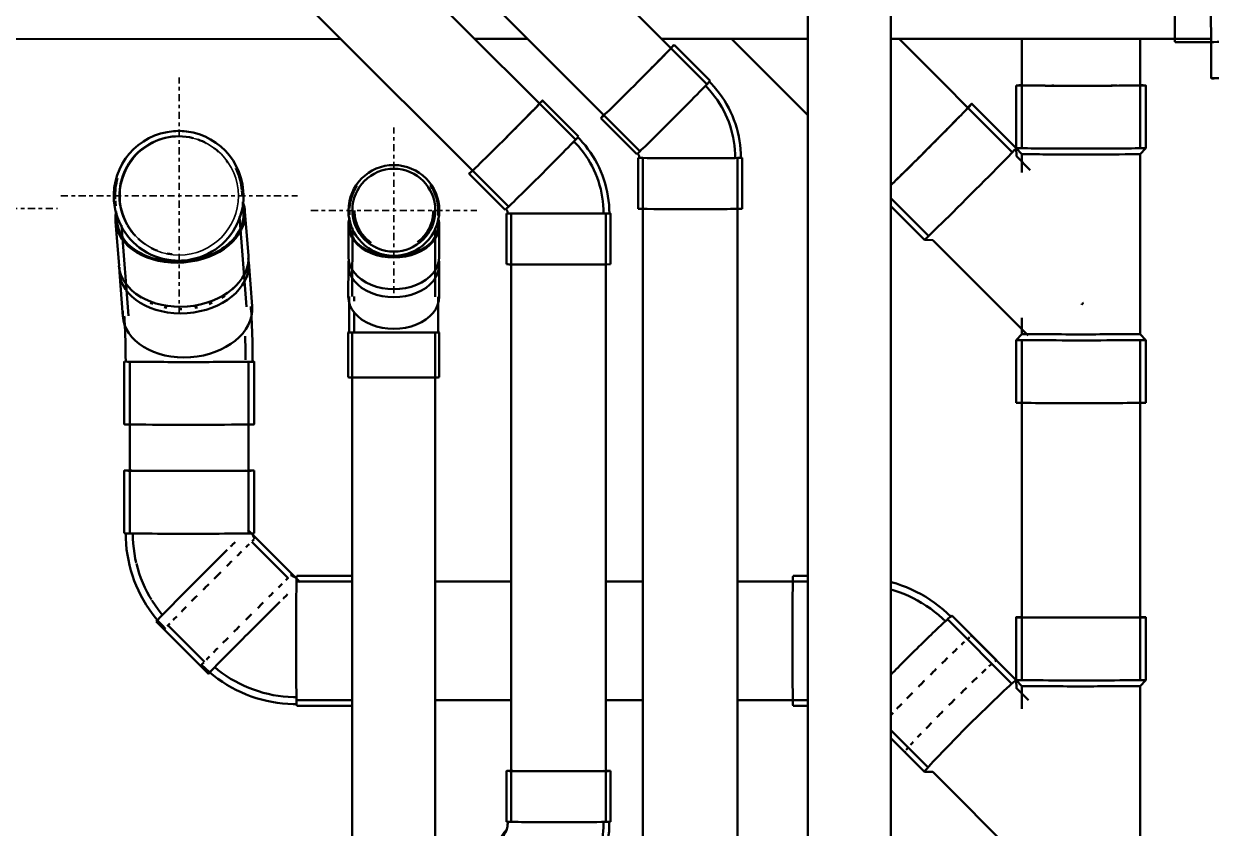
# Model space of a CAD drawing. Header units: millimetres. Extents: x -108050 to 96605, y 58136 to 140997.
# Drawn here: x -45734 to -43728, y 83459 to 84818 of the extents above; entities that cross this region are included whole.
import ezdxf

# ---------------------------------------------------------------- set-up
doc = ezdxf.new("R2010")
doc.units = ezdxf.units.MM
doc.linetypes.add('Center', pattern=[29.999999, 12, -6, 6, -6])
doc.layers.add('P-PIPE', color=3, linetype='Continuous', lineweight=50)
doc.layers.add('P-PIPE-CNTR', color=3, linetype='Center', lineweight=35)

# ---------------------------------------------------------------- blocks, each defined once
blk = doc.blocks.new('DSC_uPVC_Elbow_TienPhong - Standard-2045991-HẦM')
at = {"layer": 'P-PIPE'}
for p, q in [((-44796.6, 84627.6), (-44857.4, 84688.4)), ((-44981.4, 84564.4), (-44920.6, 84503.6)), ((-44918.1, 84497.6), (-44918.1, 84411.6)), ((-44742.7, 84411.6), (-44742.7, 84497.6))]:
    blk.add_line(p, q, dxfattribs=at)
at = {"layer": 'P-PIPE', "flags": 128}
for points in [[(-44754.3, 84497.6), (-44754.4, 84504.4), (-44754.8, 84511.3), (-44755.5, 84518.2), (-44756.5, 84525), (-44757.7, 84531.8), (-44759.2, 84538.5), (-44761, 84545.2), (-44763, 84551.8), (-44765.3, 84558.3), (-44767.9, 84564.7), (-44770.7, 84571), (-44773.7, 84577.1), (-44777, 84583.2), (-44780.6, 84589.1), (-44784.4, 84594.9), (-44788.4, 84600.5), (-44792.6, 84605.9), (-44797, 84611.2), (-44801.7, 84616.3), (-44804.7, 84619.4)], [(-44744.6, 84497.6), (-44744.8, 84504.8), (-44745.2, 84512.1), (-44746, 84519.3), (-44747, 84526.5), (-44748.3, 84533.7), (-44749.9, 84540.8), (-44751.7, 84547.8), (-44753.9, 84554.8), (-44756.3, 84561.7), (-44759, 84568.4), (-44762, 84575.1), (-44765.2, 84581.6), (-44768.7, 84588), (-44772.4, 84594.2), (-44776.4, 84600.3), (-44780.7, 84606.2), (-44785.1, 84612), (-44789.8, 84617.6), (-44794.7, 84622.9), (-44797.9, 84626.2)], [(-44919.2, 84504.9), (-44919, 84504.6), (-44918.7, 84504.3), (-44918.4, 84504), (-44918.2, 84503.7), (-44917.9, 84503.3), (-44917.7, 84503), (-44917.5, 84502.6), (-44917.3, 84502.2), (-44917.1, 84501.9), (-44917, 84501.5), (-44916.8, 84501.1), (-44916.7, 84500.7), (-44916.6, 84500.3), (-44916.5, 84499.9), (-44916.4, 84499.5), (-44916.3, 84499.1), (-44916.2, 84498.7), (-44916.2, 84498.2), (-44916.2, 84497.8), (-44916.2, 84497.6)]]:
    blk.add_lwpolyline(points, dxfattribs=at)
at = {"layer": 'P-PIPE'}
for centre, major_axis, ratio, start_param, end_param in [((-44919.4, 84626.4), (62, 62), 0.01, 4.715318, 6.685735), ((-44919, 84626.8), (56.6, 56.6), 0.01, 5.762515, 6.286114), ((-44919, 84626.8), (56.6, 56.6), 0.01, 5.238917, 5.489099), ((-44919, 84626.8), (56.6, 56.6), 0.01, 5.500716, 5.748357), ((-44919, 84626.8), (56.6, 56.6), 0.01, 4.715318, 4.96707), ((-44919, 84626.8), (56.6, 56.6), 0.01, 4.977117, 5.228445), ((-44919.4, 84626.4), (62, 62), 0.01, 3.144521, 4.715318), ((-44858.6, 84565.6), (62, 62), 0.01, 4.715318, 6.286114), ((-44858.6, 84565.6), (60.7, 60.7), 0.01, 5.731715, 5.810084), ((-44919.4, 84626.4), (62, 62), 0.01, 2.734548, 3.141593), ((-44858.6, 84565.6), (62, 62), 0.01, 3.144521, 4.715318), ((-44858.6, 84565.6), (60.7, 60.7), 0.01, 3.6555, 3.69892), ((-44830.4, 84497.6), (87.7, 0), 0.005, 3.150734, 4.721531), ((-44830.4, 84497.6), (87.7, 0), 0.005, 2.968023, 3.141593), ((-44830.4, 84497.6), (-85.8, 0), 0.005, 0.009142, 0.193941), ((-44830.4, 84497.6), (87.7, 0), 0.005, 4.721531, 6.391301), ((-44830.4, 84497.6), (85.8, 0), 0.005, 6.107528, 6.283185), ((-44830.4, 84411.6), (87.7, 0), 0.005, 3.150734, 4.721531), ((-44830.4, 84411.6), (87.7, 0), 0.005, 4.721531, 6.292327)]:
    blk.add_ellipse(centre, major_axis=major_axis, ratio=ratio, start_param=start_param, end_param=end_param, dxfattribs=at)
blk = doc.blocks.new('DSC_uPVC_Elbow_TienPhong - Standard-2052317-HẦM')
at = {"layer": 'P-PIPE'}
for p, q in [((-44918.1, 83555.6), (-44918.1, 83469.6)), ((-44742.7, 83469.6), (-44742.7, 83555.6)), ((-44921.9, 83452.1), (-44964.6, 83391.4)), ((-44821.2, 83290.5), (-44778.5, 83351.2))]:
    blk.add_line(p, q, dxfattribs=at)
at = {"layer": 'P-PIPE', "flags": 128}
for points in [[(-44916.2, 83469.6), (-44916.2, 83468.2), (-44916.3, 83466.7), (-44916.4, 83465.3), (-44916.5, 83463.9), (-44916.7, 83462.6), (-44916.9, 83461.3), (-44917.1, 83460), (-44917.4, 83458.8), (-44917.7, 83457.6), (-44918, 83456.6), (-44918.3, 83455.6), (-44918.6, 83454.7), (-44918.9, 83453.8), (-44919.2, 83453.1), (-44919.5, 83452.5), (-44919.8, 83452), (-44920, 83451.5), (-44920.2, 83451.2), (-44920.3, 83451), (-44920.4, 83451)], [(-44787.9, 83357.8), (-44784.5, 83362.9), (-44781.2, 83368.2), (-44778.1, 83373.5), (-44775.3, 83378.9), (-44772.6, 83384.4), (-44770.1, 83389.9), (-44767.9, 83395.5), (-44765.8, 83401.2), (-44763.8, 83406.9), (-44762.1, 83412.7), (-44760.5, 83418.5), (-44759.2, 83424.4), (-44758, 83430.3), (-44756.9, 83436.2), (-44756.1, 83442.1), (-44755.4, 83448.1), (-44754.8, 83454.1), (-44754.5, 83460.1), (-44754.3, 83466.1), (-44754.3, 83469.6)], [(-44780.1, 83352.3), (-44776.4, 83357.7), (-44772.9, 83363.2), (-44769.7, 83368.8), (-44766.7, 83374.5), (-44763.9, 83380.3), (-44761.3, 83386.1), (-44758.9, 83392), (-44756.7, 83398), (-44754.7, 83404), (-44752.8, 83410.1), (-44751.2, 83416.2), (-44749.8, 83422.3), (-44748.5, 83428.5), (-44747.4, 83434.7), (-44746.5, 83440.9), (-44745.8, 83447.1), (-44745.2, 83453.4), (-44744.9, 83459.6), (-44744.7, 83465.9), (-44744.6, 83469.6)]]:
    blk.add_lwpolyline(points, dxfattribs=at)
at = {"layer": 'P-PIPE'}
for centre, major_axis, ratio, start_param, end_param in [((-44830.4, 83555.6), (87.7, 0), 0.005, 2.732313, 3.921998), ((-44830.4, 83555.6), (80, 0), 0.005, 3.141593, 3.398399), ((-44830.4, 83555.6), (80, 0), 0.005, 3.531781, 3.660198), ((-44830.4, 83555.6), (80, 0), 0.005, 3.79358, 3.921998), ((-44830.4, 83555.6), (87.7, 0), 0.005, 3.921998, 6.278192), ((-44830.4, 83555.6), (80, 0), 0.005, 5.626176, 5.754593), ((-44830.4, 83555.6), (80, 0), 0.005, 5.887975, 6.016393), ((-44830.4, 83555.6), (80, 0), 0.005, 6.149775, 6.278192), ((-44830.4, 83555.6), (87.7, 0), 0.005, 0, 0.409627), ((-44850.2, 83401.6), (-71.7, 50.5), 0.505132, 6.15335, 7.236273), ((-44830.4, 83469.6), (-87.7, 0), 0.005, 6.278192, 7.06359), ((-44830.4, 83469.6), (87.7, 0), 0.005, 3.921998, 6.278192), ((-44850.2, 83401.6), (-70.2, 49.4), 0.505132, 6.219876, 8.80707), ((-44850.2, 83401.6), (-71.7, 50.5), 0.505132, 0.953088, 3.370359), ((-44892.9, 83340.9), (-71.7, 50.5), 0.505132, 6.189076, 7.236273), ((-44850.2, 83401.6), (-70.2, 49.4), 0.505132, 2.523884, 3.256587), ((-44892.9, 83340.9), (-71.7, 50.5), 0.505132, 0.953088, 3.184097)]:
    blk.add_ellipse(centre, major_axis=major_axis, ratio=ratio, start_param=start_param, end_param=end_param, dxfattribs=at)
blk = doc.blocks.new('DSC_uPVC_Elbow_TienPhong - Standard-2052524-HẦM')
at = {"layer": 'P-PIPE'}
for p, q in [((-45563.9, 84063.1), (-45563.9, 83957.1)), ((-45344.7, 83957.1), (-45344.7, 84063.1)), ((-45266.7, 83874.7), (-45341.6, 83949.6)), ((-45496.6, 83794.6), (-45421.7, 83719.7))]:
    blk.add_line(p, q, dxfattribs=at)
at = {"layer": 'P-PIPE', "flags": 128}
for points in [[(-45561.5, 83957.1), (-45561.4, 83948.1), (-45560.8, 83939), (-45559.9, 83929.9), (-45558.6, 83920.9), (-45557, 83912), (-45555, 83903.1), (-45552.7, 83894.3), (-45550, 83885.6), (-45547, 83877), (-45543.6, 83868.6), (-45539.9, 83860.3), (-45535.9, 83852.1), (-45531.5, 83844.2), (-45526.8, 83836.4), (-45521.8, 83828.8), (-45516.6, 83821.4), (-45511, 83814.2), (-45505.1, 83807.2), (-45499, 83800.5), (-45494.9, 83796.3)], [(-45343.3, 83947.9), (-45343.7, 83948.3), (-45344, 83948.7), (-45344.4, 83949.1), (-45344.7, 83949.5), (-45345, 83950), (-45345.3, 83950.4), (-45345.5, 83950.8), (-45345.8, 83951.3), (-45346, 83951.8), (-45346.2, 83952.3), (-45346.4, 83952.7), (-45346.5, 83953.2), (-45346.7, 83953.7), (-45346.8, 83954.2), (-45346.9, 83954.7), (-45347, 83955.3), (-45347.1, 83955.8), (-45347.1, 83956.3), (-45347.1, 83956.8), (-45347.1, 83957.1)], [(-45549.5, 83956.8), (-45549.4, 83948.5), (-45548.9, 83939.9), (-45548, 83931.4), (-45546.8, 83922.8), (-45545.3, 83914.4), (-45543.6, 83907)], [(-45543.4, 83905.9), (-45541.2, 83897.6), (-45538.6, 83889.4), (-45535.7, 83881.3), (-45532.5, 83873.3), (-45529, 83865.4), (-45525.2, 83857.7), (-45521.1, 83850.1), (-45518, 83845)], [(-45517.4, 83844), (-45516.7, 83842.7), (-45511.9, 83835.5), (-45506.9, 83828.5), (-45501.6, 83821.7), (-45499.5, 83819.2)]]:
    blk.add_lwpolyline(points, dxfattribs=at)
at = {"layer": 'P-PIPE'}
for centre, major_axis, ratio, start_param, end_param in [((-45454.3, 84063.1), (109.6, 0), 0.007, 2.739459, 4.694322), ((-45454.3, 84063.1), (100, 0), 0.007, 3.141593, 3.385325), ((-45454.3, 84063.1), (100, 0), 0.007, 3.525207, 3.647124), ((-45454.3, 84063.1), (100, 0), 0.007, 3.787006, 3.908923), ((-45454.3, 84063.1), (100, 0), 0.007, 4.048805, 4.170723), ((-45454.3, 84063.1), (100, 0), 0.007, 4.310605, 4.432522), ((-45454.3, 84063.1), (100, 0), 0.007, 4.572404, 4.694322), ((-45454.3, 84063.1), (109.6, 0), 0.007, 4.694322, 6.265118), ((-45454.3, 84063.1), (100, 0), 0.007, 4.808008, 4.956121), ((-45454.3, 84063.1), (100, 0), 0.007, 5.096003, 5.21792), ((-45454.3, 84063.1), (100, 0), 0.007, 5.357802, 5.47972), ((-45454.3, 84063.1), (100, 0), 0.007, 5.619602, 5.741519), ((-45454.3, 84063.1), (100, 0), 0.007, 5.881401, 6.003319), ((-45454.3, 84063.1), (100, 0), 0.007, 6.1432, 6.265118), ((-45454.3, 84063.1), (109.6, 0), 0.007, 0, 0.402783), ((-45454.3, 83957.1), (109.6, 0), 0.007, 3.123525, 4.694322), ((-45454.3, 83957.1), (109.6, 0), 0.007, 4.694322, 6.265118), ((-45419.1, 83872.1), (77.5, 77.5), 0.007827, 0.541323, 0.666551), ((-45419.1, 83872.1), (77.5, 77.5), 0.007827, 0.279524, 0.404751), ((-45419.1, 83872.1), (77.5, 77.5), 0.007827, 0.017725, 0.142952), ((-45419.1, 83872.1), (77.5, 77.5), 0.007827, 0.803123, 0.92835), ((-45419.1, 83872.1), (77.5, 77.5), 0.007827, 1.064922, 1.190149), ((-45419.1, 83872.1), (77.5, 77.5), 0.007827, 1.326722, 1.472632), ((-45419.1, 83872.1), (77.5, 77.5), 0.007827, 1.588521, 1.713748), ((-45419.1, 83872.1), (77.5, 77.5), 0.007827, 1.85032, 1.975547), ((-45344.2, 83797.2), (77.5, 77.5), 0.007827, 0.975798, 1.588521), ((-45344.2, 83797.2), (77.5, 77.5), 0.007827, 0.756325, 0.887332), ((-45419.1, 83872.1), (77.5, 77.5), 0.007827, 2.373919, 2.499146), ((-45419.1, 83872.1), (77.5, 77.5), 0.007827, 2.11212, 2.237347), ((-45419.1, 83872.1), (77.5, 77.5), 0.007827, 2.897518, 3.141593), ((-45419.1, 83872.1), (77.5, 77.5), 0.007827, 2.635719, 2.760946), ((-45344.2, 83797.2), (77.5, 77.5), 0.007827, 1.588521, 3.421117)]:
    blk.add_ellipse(centre, major_axis=major_axis, ratio=ratio, start_param=start_param, end_param=end_param, dxfattribs=at)
blk = doc.blocks.new('DSC_uPVC_Elbow_TienPhong - Standard-2052537-HẦM')
at = {"layer": 'P-PIPE'}
for p, q in [((-45280.1, 83888.1), (-45355, 83963)), ((-45179.9, 83885), (-45272.6, 83885)), ((-45510, 83808), (-45435.1, 83733.1)), ((-45272.6, 83665.8), (-45178.9, 83665.8))]:
    blk.add_line(p, q, dxfattribs=at)
at = {"layer": 'P-PIPE', "flags": 128}
for points in [[(-45273.9, 83882.6), (-45274.5, 83882.7), (-45275, 83882.8), (-45275.5, 83882.9), (-45276, 83883), (-45276.5, 83883.2), (-45277, 83883.3), (-45277.5, 83883.5), (-45277.9, 83883.7), (-45278.4, 83883.9), (-45278.9, 83884.2), (-45279.3, 83884.5), (-45279.8, 83884.7), (-45280.2, 83885), (-45280.6, 83885.3), (-45281, 83885.7), (-45281.4, 83886), (-45281.8, 83886.4)], [(-45272.6, 83882.6), (-45273.1, 83882.6), (-45273.6, 83882.6), (-45273.9, 83882.6)], [(-45433.4, 83734.8), (-45426.8, 83728.5), (-45420, 83722.4), (-45413, 83716.7), (-45405.7, 83711.2), (-45398.2, 83706), (-45390.5, 83701.1), (-45382.7, 83696.6), (-45374.6, 83692.3), (-45366.4, 83688.4), (-45358, 83684.8), (-45349.5, 83681.6), (-45340.9, 83678.7), (-45332.2, 83676.1), (-45323.4, 83673.9), (-45314.5, 83672.1), (-45305.5, 83670.6), (-45296.7, 83669.4)], [(-45411.2, 83730.8), (-45405.5, 83726.1), (-45398.7, 83720.9), (-45391.6, 83716), (-45384.3, 83711.4), (-45376.8, 83707.1), (-45369.2, 83703.1), (-45361.5, 83699.4), (-45353.5, 83696), (-45345.5, 83692.9), (-45337.3, 83690.1), (-45329.1, 83687.7), (-45320.7, 83685.6), (-45312.3, 83683.8), (-45303.8, 83682.4), (-45295.5, 83681.4)], [(-45295.5, 83681.4), (-45286.9, 83680.6), (-45278.3, 83680.2), (-45273.1, 83680.2)], [(-45296.7, 83669.4), (-45287.7, 83668.7), (-45278.6, 83668.2), (-45272.6, 83668.2)]]:
    blk.add_lwpolyline(points, dxfattribs=at)
at = {"layer": 'P-PIPE'}
for centre, major_axis, ratio, start_param, end_param in [((-45432.5, 83885.5), (77.5, 77.5), 0.007827, 0.759573, 0.892088), ((-45432.5, 83885.5), (77.5, 77.5), 0.007827, 0.982127, 1.577111), ((-45432.5, 83885.5), (77.5, 77.5), 0.007827, 1.577111, 3.147907), ((-45357.6, 83810.6), (77.5, 77.5), 0.007827, 0.404686, 0.529913), ((-45357.6, 83810.6), (77.5, 77.5), 0.007827, 0.142887, 0.268114), ((-45272.6, 83775.4), (0, 109.6), 0.01, 0, 1.569727), ((-45357.6, 83810.6), (77.5, 77.5), 0.007827, 0.937045, 1.053512), ((-45357.6, 83810.6), (77.5, 77.5), 0.007827, 0.666485, 0.791712), ((-45357.6, 83810.6), (77.5, 77.5), 0.007827, 1.190084, 1.315311), ((-45357.6, 83810.6), (77.5, 77.5), 0.007827, 1.451884, 1.577111), ((-45357.6, 83810.6), (77.5, 77.5), 0.007827, 1.713683, 1.83891), ((-45357.6, 83810.6), (77.5, 77.5), 0.007827, 1.975482, 2.100709), ((-45357.6, 83810.6), (77.5, 77.5), 0.007827, 2.237282, 2.362509), ((-45272.6, 83775.4), (0, 109.6), 0.01, 1.569727, 3.140523), ((-45357.6, 83810.6), (77.5, 77.5), 0.007827, 2.76088, 2.886108), ((-45357.6, 83810.6), (77.5, 77.5), 0.007827, 2.499081, 2.624308), ((-45357.6, 83810.6), (77.5, 77.5), 0.007827, 2.908308, 3.147907)]:
    blk.add_ellipse(centre, major_axis=major_axis, ratio=ratio, start_param=start_param, end_param=end_param, dxfattribs=at)
blk = doc.blocks.new('DSC_uPVC_Elbow_TienPhong - Standard-2052676-HẦM')
at = {"layer": 'P-PIPE'}
for p, q in [((-44574.4, 84721.5), (-44635.2, 84782.3)), ((-44759.2, 84658.3), (-44698.4, 84597.5)), ((-44695.9, 84591.4), (-44695.9, 84505.4)), ((-44520.5, 84505.4), (-44520.5, 84591.4))]:
    blk.add_line(p, q, dxfattribs=at)
at = {"layer": 'P-PIPE', "flags": 128}
for points in [[(-44522.4, 84591.4), (-44522.6, 84598.7), (-44523, 84606), (-44523.7, 84613.2), (-44524.8, 84620.4), (-44526.1, 84627.6), (-44527.7, 84634.7), (-44529.5, 84641.7), (-44531.7, 84648.7), (-44534.1, 84655.6), (-44536.8, 84662.3), (-44539.8, 84669), (-44543, 84675.5), (-44546.5, 84681.9), (-44550.2, 84688.1), (-44554.2, 84694.2), (-44558.5, 84700.1), (-44562.9, 84705.9), (-44567.6, 84711.4), (-44572.5, 84716.8), (-44575.7, 84720.1)], [(-44532.1, 84591.4), (-44532.2, 84598.3), (-44532.6, 84605.2), (-44533.3, 84612.1), (-44534.3, 84618.9), (-44535.5, 84625.7), (-44537, 84632.4), (-44538.8, 84639.1), (-44540.8, 84645.7), (-44543.1, 84652.2), (-44545.7, 84658.6), (-44548.5, 84664.9), (-44551.5, 84671), (-44554.8, 84677.1), (-44558.4, 84683), (-44562.2, 84688.8), (-44566.2, 84694.4), (-44570.4, 84699.8), (-44574.8, 84705.1), (-44579.5, 84710.2), (-44582.5, 84713.3)], [(-44697, 84598.8), (-44696.8, 84598.5), (-44696.5, 84598.2), (-44696.2, 84597.9), (-44696, 84597.5), (-44695.7, 84597.2), (-44695.5, 84596.9), (-44695.3, 84596.5), (-44695.1, 84596.1), (-44694.9, 84595.7), (-44694.8, 84595.4), (-44694.6, 84595), (-44694.5, 84594.6), (-44694.4, 84594.2), (-44694.3, 84593.8), (-44694.2, 84593.4), (-44694.1, 84593), (-44694, 84592.5), (-44694, 84592.1), (-44694, 84591.7), (-44694, 84591.4)]]:
    blk.add_lwpolyline(points, dxfattribs=at)
at = {"layer": 'P-PIPE'}
for centre, major_axis, ratio, start_param, end_param in [((-44697.2, 84720.3), (62, 62), 0.01, 4.712479, 6.283185), ((-44697.2, 84720.3), (62, 62), 0.01, 0.00009, 0.40259), ((-44696.8, 84720.7), (56.6, 56.6), 0.01, 5.236078, 5.48882), ((-44696.8, 84720.7), (56.6, 56.6), 0.01, 5.497877, 5.747903), ((-44696.8, 84720.7), (56.6, 56.6), 0.01, 5.759676, 6.283185), ((-44696.8, 84720.7), (56.6, 56.6), 0.01, 4.974278, 5.228285), ((-44697.2, 84720.3), (62, 62), 0.01, 3.141683, 4.712479), ((-44696.8, 84720.7), (56.6, 56.6), 0.01, 4.712479, 4.967007), ((-44636.4, 84659.5), (62, 62), 0.01, 4.712479, 6.283185), ((-44636.4, 84659.5), (60.7, 60.7), 0.01, 5.728876, 5.806902), ((-44697.2, 84720.3), (62, 62), 0.01, 2.734198, 3.141593), ((-44636.4, 84659.5), (62, 62), 0.01, 3.141683, 4.712479), ((-44636.4, 84659.5), (60.7, 60.7), 0.01, 3.618214, 3.696081), ((-44608.2, 84591.4), (87.7, 0), 0.007007, 2.970027, 3.141593), ((-44608.2, 84591.4), (87.7, 0), 0.007007, 3.148727, 4.719523), ((-44608.2, 84591.4), (85.8, 0), 0.007007, 3.148727, 3.518326), ((-44608.2, 84591.4), (87.7, 0), 0.007007, 4.719523, 6.389293), ((-44608.2, 84591.4), (85.8, 0), 0.007007, 5.92072, 6.283185), ((-44608.2, 84505.4), (87.7, 0), 0.007007, 3.148727, 4.719523), ((-44608.2, 84505.4), (87.7, 0), 0.007007, 4.719523, 6.29032)]:
    blk.add_ellipse(centre, major_axis=major_axis, ratio=ratio, start_param=start_param, end_param=end_param, dxfattribs=at)
blk = doc.blocks.new('DSC_uPVC_Elbow_TienPhong - Standard-2052704-HẦM')
at = {"layer": 'P-PIPE'}
for p, q in [((-45185.4, 84410.5), (-45185.5, 84357)), ((-45032.1, 84356.7), (-45032, 84410.2)), ((-45185.6, 84296.6), (-45185.6, 84220.6)), ((-45032.2, 84220.6), (-45032.2, 84296.6))]:
    blk.add_line(p, q, dxfattribs=at)
at = {"layer": 'P-PIPE', "flags": 128}
for points in [[(-45183.8, 84356.9), (-45183.8, 84354.5), (-45183.9, 84351.9), (-45183.9, 84349.2), (-45183.9, 84346.5), (-45183.9, 84343.7), (-45183.9, 84340.8), (-45183.9, 84337.8), (-45183.9, 84334.8), (-45183.9, 84331.7), (-45183.9, 84328.5), (-45183.9, 84325.3), (-45183.9, 84322.1), (-45183.9, 84318.8), (-45183.9, 84315.4), (-45183.9, 84312.1), (-45183.9, 84308.7), (-45183.9, 84305.3), (-45183.9, 84301.9), (-45183.9, 84298.4), (-45183.9, 84296.6)], [(-45175.5, 84356.9), (-45175.5, 84354.5), (-45175.5, 84351.9), (-45175.5, 84349.2)], [(-45033.8, 84356.7), (-45033.8, 84354.2), (-45033.8, 84351.7), (-45033.8, 84349), (-45033.8, 84346.3), (-45033.8, 84343.5), (-45033.8, 84340.6), (-45033.8, 84337.7), (-45033.8, 84334.6), (-45033.8, 84331.6), (-45033.8, 84328.4), (-45033.8, 84325.2), (-45033.8, 84322), (-45033.8, 84318.7), (-45033.8, 84315.4), (-45033.8, 84312), (-45033.8, 84308.7), (-45033.8, 84305.3), (-45033.8, 84301.9), (-45033.8, 84298.4), (-45033.8, 84296.6)], [(-45175.5, 84330.1), (-45175.5, 84328.5), (-45175.5, 84325.3), (-45175.5, 84322.1), (-45175.5, 84318.8), (-45175.5, 84315.4), (-45175.5, 84312.1), (-45175.5, 84308.7), (-45175.5, 84305.3), (-45175.5, 84301.9), (-45175.5, 84298.4), (-45175.5, 84296.6)]]:
    blk.add_lwpolyline(points, dxfattribs=at)
at = {"layer": 'P-PIPE'}
for centre, major_axis, ratio, start_param, end_param in [((-45108.7, 84410.4), (-76.7, 0.1), 0.709577, 6.155958, 6.285772), ((-45108.7, 84410.4), (-76.7, 0.1), 0.709577, 0.002586, 3.144179), ((-45108.7, 84410.4), (-76.7, 0.1), 0.709577, 3.144179, 3.268317), ((-45108.8, 84356.8), (-76.7, 0.1), 0.709577, 0.002586, 3.144179), ((-45108.9, 84296.6), (76.7, 0), 0.007, 3.143415, 6.283185), ((-45108.9, 84296.6), (76.7, 0), 0.007, 2.972557, 3.141593), ((-45108.9, 84296.6), (-75, 0), 0.007, 0.001823, 0.198172), ((-45108.9, 84296.6), (75, 0), 0.007, 6.088658, 6.283185), ((-45108.9, 84296.6), (76.7, 0), 0.007, 0.001823, 0.167393), ((-45108.9, 84220.6), (76.7, 0), 0.007, 3.143415, 6.283185)]:
    blk.add_ellipse(centre, major_axis=major_axis, ratio=ratio, start_param=start_param, end_param=end_param, dxfattribs=at)
blk = doc.blocks.new('DSC_uPVC_Elbow_TienPhong - Standard-V44-HẦM')
at = {"layer": 'P-PIPE'}
for p, q in [((-45185.3, 84477.7), (-45185.4, 84424.1)), ((-45032, 84423.9), (-45031.9, 84477.4))]:
    blk.add_line(p, q, dxfattribs=at)
at = {"layer": 'P-PIPE', "flags": 128}
for points in [[(-45183.5, 84505.6), (-45183.3, 84508.6), (-45183, 84511.6), (-45182.6, 84514.5), (-45182.1, 84517.5), (-45181.4, 84520.4), (-45180.6, 84523.3), (-45179.7, 84526.2), (-45178.7, 84529), (-45177.6, 84531.8), (-45176.4, 84534.5), (-45175, 84537.2), (-45173.6, 84539.9), (-45172, 84542.4), (-45170.4, 84544.9)], [(-45047, 84545.4), (-45045.3, 84542.9), (-45043.8, 84540.3), (-45042.3, 84537.7), (-45041, 84535), (-45039.7, 84532.3), (-45038.6, 84529.5), (-45037.6, 84526.7), (-45036.6, 84523.8), (-45035.8, 84520.9), (-45035.2, 84518), (-45034.6, 84515.1), (-45034.2, 84512.1), (-45033.8, 84509.1), (-45033.6, 84506.1), (-45033.5, 84503.1)], [(-45183.6, 84495.1), (-45183.6, 84496.4), (-45183.6, 84497.6), (-45183.6, 84498.7), (-45183.6, 84499.7), (-45183.6, 84500.5), (-45183.6, 84501.2), (-45183.6, 84501.7), (-45183.6, 84502.1), (-45183.6, 84502.4), (-45183.6, 84502.6)], [(-45175.2, 84502.6), (-45175.2, 84499.9), (-45175, 84497.2), (-45174.7, 84494.6), (-45174.4, 84492), (-45173.9, 84489.3), (-45173.3, 84486.7), (-45172.6, 84484.2), (-45171.9, 84481.6), (-45171, 84479.1), (-45170, 84476.6), (-45168.9, 84474.2), (-45167.7, 84471.8), (-45166.5, 84469.4), (-45165.1, 84467.2), (-45163.6, 84464.9), (-45162.1, 84462.7), (-45160.5, 84460.6), (-45158.7, 84458.6), (-45156.9, 84456.6), (-45155.1, 84454.7), (-45153.1, 84452.9), (-45151.1, 84451.2), (-45149, 84449.5), (-45146.9, 84447.9)], [(-45068.8, 84448.9), (-45066.7, 84450.6), (-45064.7, 84452.3), (-45062.7, 84454.1), (-45060.8, 84455.9), (-45059, 84457.9), (-45057.3, 84459.9), (-45055.6, 84462), (-45054, 84464.1), (-45052.5, 84466.3), (-45051.1, 84468.6), (-45049.8, 84470.9), (-45048.6, 84473.3), (-45047.5, 84475.7), (-45046.5, 84478.2), (-45045.6, 84480.7), (-45044.7, 84483.2), (-45044, 84485.8), (-45043.4, 84488.4), (-45042.9, 84491), (-45042.5, 84493.6), (-45042.2, 84496.3), (-45042, 84498.9), (-45041.9, 84501.6), (-45041.9, 84502.3)], [(-45033.5, 84502.2), (-45033.5, 84502), (-45033.5, 84501.7), (-45033.5, 84501.2), (-45033.5, 84500.6), (-45033.5, 84499.9), (-45033.5, 84499), (-45033.5, 84498), (-45033.5, 84496.8), (-45033.5, 84495.5), (-45033.5, 84494.1)], [(-45183.6, 84477.7), (-45183.6, 84480), (-45183.6, 84482.3), (-45183.6, 84484.5), (-45183.6, 84486.5), (-45183.6, 84488.5), (-45183.6, 84489.9)], [(-45033.6, 84489.2), (-45033.6, 84487.3), (-45033.6, 84485.3), (-45033.6, 84483.2), (-45033.6, 84481), (-45033.6, 84478.7), (-45033.6, 84477.4)]]:
    blk.add_lwpolyline(points, dxfattribs=at)
at = {"layer": 'P-PIPE'}
for centre, radius, start, end in [((-45108.6, 84502.5), 76.7, 359.8956, 179.8956), ((-45108.6, 84503), 70, 359.8956, 179.8956), ((-45108.6, 84502.5), 76.7, 179.8956, 359.8956), ((-45108.6, 84503), 70, 179.8956, 359.8956)]:
    blk.add_arc(centre, radius, start, end, dxfattribs=at)
for centre, major_axis, start_param, end_param in [((-45108.6, 84477.5), (-76.7, 0.1), 6.105247, 6.283185), ((-45108.6, 84477.5), (-76.7, 0.1), 3.141593, 3.319531), ((-45108.6, 84477.5), (-76.7, 0.1), 0, 3.141593), ((-45108.6, 84477.5), (-75, 0.1), 6.283077, 7.853982), ((-45108.6, 84477.5), (-75, 0.1), 1.570796, 3.141701), ((-45108.7, 84424), (-76.7, 0.1), 0, 3.141593)]:
    blk.add_ellipse(centre, major_axis=major_axis, ratio=0.709577, start_param=start_param, end_param=end_param, dxfattribs=at)
blk = doc.blocks.new('DSC_uPVC_Elbow_TienPhong - Standard-2054261-HẦM')
at = {"layer": 'P-PIPE'}
for p, q in [((-43728.2, 84907.7), (-43789.2, 84907.7)), ((-43789.2, 84787.1), (-43728.2, 84787.1)), ((-43727.9, 84786.8), (-43727.9, 84725.8)), ((-43607.3, 84725.8), (-43607.3, 84786.8))]:
    blk.add_line(p, q, dxfattribs=at)
at = {"layer": 'P-PIPE', "flags": 128}
for points in [[(-43622.2, 84842.2), (-43624.5, 84846.4), (-43627, 84850.5), (-43629.6, 84854.5), (-43632.4, 84858.4), (-43635.3, 84862.2), (-43638.4, 84865.8), (-43641.7, 84869.3), (-43645, 84872.7), (-43648.5, 84876), (-43652.2, 84879.1), (-43655.9, 84882.1), (-43659.8, 84884.9), (-43663.8, 84887.5), (-43667.9, 84890), (-43672, 84892.4), (-43676.3, 84894.5), (-43680.7, 84896.5), (-43685.1, 84898.3), (-43689.6, 84900), (-43694.1, 84901.4), (-43698.7, 84902.7), (-43703.4, 84903.8), (-43708.1, 84904.7), (-43712.8, 84905.4), (-43717.6, 84905.9), (-43722.4, 84906.2), (-43727.2, 84906.4), (-43728.2, 84906.4)], [(-43628.1, 84839.1), (-43630.3, 84843.1), (-43632.6, 84847), (-43635.1, 84850.7), (-43637.7, 84854.4), (-43640.5, 84858), (-43643.4, 84861.4), (-43646.5, 84864.8), (-43649.6, 84868), (-43653, 84871), (-43656.4, 84874), (-43659.9, 84876.8), (-43663.6, 84879.4), (-43667.3, 84882), (-43671.2, 84884.3), (-43675.1, 84886.5), (-43679.2, 84888.6), (-43683.3, 84890.4), (-43687.5, 84892.1), (-43691.7, 84893.7), (-43696, 84895.1), (-43700.4, 84896.3), (-43704.8, 84897.3), (-43709.2, 84898.1), (-43713.7, 84898.8), (-43718.2, 84899.3), (-43722.7, 84899.6), (-43727.2, 84899.7), (-43728.2, 84899.7)], [(-43608.6, 84786.8), (-43608.7, 84791.5), (-43609, 84796.3), (-43609.4, 84801.1), (-43610.1, 84805.8), (-43611, 84810.5), (-43612, 84815.2), (-43613.2, 84819.8), (-43614.7, 84824.4), (-43616.3, 84828.9), (-43618, 84833.3), (-43620, 84837.7), (-43622.1, 84842), (-43622.2, 84842.2)], [(-43615.2, 84786.8), (-43615.3, 84791.3), (-43615.6, 84795.8), (-43616, 84800.3), (-43616.7, 84804.8), (-43617.5, 84809.2), (-43618.4, 84813.6), (-43619.6, 84818), (-43620.9, 84822.3), (-43622.5, 84826.6), (-43624.1, 84830.8), (-43626, 84834.9), (-43628, 84838.9), (-43628.1, 84839.1)], [(-43728.2, 84788.4), (-43728.1, 84788.4), (-43728.1, 84788.4), (-43728, 84788.4), (-43727.9, 84788.4), (-43727.9, 84788.4), (-43727.8, 84788.4), (-43727.7, 84788.4), (-43727.7, 84788.3), (-43727.6, 84788.3), (-43727.6, 84788.3), (-43727.5, 84788.3), (-43727.4, 84788.2), (-43727.4, 84788.2), (-43727.3, 84788.2), (-43727.3, 84788.1), (-43727.2, 84788.1), (-43727.2, 84788), (-43727.1, 84788), (-43727.1, 84788), (-43727, 84787.9), (-43727, 84787.9), (-43726.9, 84787.8), (-43726.9, 84787.8), (-43726.8, 84787.7), (-43726.8, 84787.7), (-43726.8, 84787.6), (-43726.7, 84787.5), (-43726.7, 84787.5)], [(-43726.7, 84787.5), (-43726.7, 84787.5), (-43726.7, 84787.4), (-43726.6, 84787.3), (-43726.6, 84787.3), (-43726.6, 84787.2), (-43726.6, 84787.2), (-43726.6, 84787.1), (-43726.6, 84787), (-43726.5, 84787), (-43726.5, 84786.9), (-43726.5, 84786.8), (-43726.5, 84786.8), (-43726.5, 84786.8)]]:
    blk.add_lwpolyline(points, dxfattribs=at)
at = {"layer": 'P-PIPE'}
for centre, major_axis, ratio, start_param, end_param in [((-43789.2, 84847.4), (0, 60.3), 0.00523, 6.273185, 7.843982), ((-43728.2, 84847.4), (0, 60.3), 0.00523, 6.116277, 7.843982), ((-43728.2, 84847.4), (0, 59), 0.00523, 0, 0.339066), ((-43789.2, 84847.4), (0, 60.3), 0.00523, 1.560796, 3.131593), ((-43728.2, 84847.4), (0, 60.3), 0.00523, 1.560796, 3.131593), ((-43728.2, 84847.4), (0, 59), 0.00523, 2.782527, 3.131593), ((-43728.2, 84847.4), (0, 60.3), 0.00523, 3.141593, 3.31395), ((-43728.2, 84847.4), (0, 60.3), 0.00523, 3.464161, 3.531627), ((-43667.6, 84786.8), (-60.3, 0), 0.01, 4.71762, 6.288417), ((-43667.6, 84786.8), (-60.3, 0), 0.01, 3.146824, 4.71762), ((-43667.6, 84725.8), (-60.3, 0), 0.01, 4.71762, 6.688218), ((-43667.6, 84725.8), (55, 0), 0.01, 2.885024, 3.141593), ((-43667.6, 84725.8), (55, 0), 0.01, 2.623225, 2.751524), ((-43667.6, 84725.8), (55, 0), 0.01, 2.361426, 2.489725), ((-43667.6, 84725.8), (55, 0), 0.01, 2.099626, 2.356743), ((-43667.6, 84725.8), (55, 0), 0.01, 1.837827, 2.094705), ((-43667.6, 84725.8), (55, 0), 0.01, 1.576028, 1.832716), ((-43667.6, 84725.8), (-60.3, 0), 0.01, 3.146824, 4.71762), ((-43667.6, 84725.8), (55, 0), 0.01, 1.314228, 1.57074), ((-43667.6, 84725.8), (55, 0), 0.01, 1.052429, 1.308751), ((-43667.6, 84725.8), (55, 0), 0.01, 0.790629, 1.046716), ((-43667.6, 84725.8), (55, 0), 0.01, 0.52883, 0.657129), ((-43667.6, 84725.8), (55, 0), 0.01, 0.005231, 0.39533), ((-43667.6, 84725.8), (60.3, 0), 0.01, 5.877897, 6.283185)]:
    blk.add_ellipse(centre, major_axis=major_axis, ratio=ratio, start_param=start_param, end_param=end_param, dxfattribs=at)
blk = doc.blocks.new('DSC_uPVC_Elbow_TienPhong - Standard-2055084-HẦM')
at = {"layer": 'P-PIPE'}
for p, q in [((-44409.2, 83885), (-44434.3, 83885)), ((-44090.9, 83742.7), (-44165.8, 83817.7)), ((-44434.3, 83665.8), (-44409.2, 83665.8)), ((-44269.2, 83611), (-44245.9, 83587.7))]:
    blk.add_line(p, q, dxfattribs=at)
at = {"layer": 'P-PIPE', "flags": 128}
for points in [[(-44216.6, 83839.3), (-44224, 83843.6), (-44231.6, 83847.6), (-44239.4, 83851.4), (-44247.3, 83854.8), (-44255.4, 83857.8), (-44263.5, 83860.6), (-44269.2, 83862.2)], [(-44167.5, 83816), (-44174.1, 83822.3), (-44180.9, 83828.3), (-44187.9, 83834), (-44195.2, 83839.5), (-44202.7, 83844.7), (-44210.3, 83849.6), (-44218.2, 83854.1), (-44226.3, 83858.4), (-44234.5, 83862.3), (-44242.8, 83865.9), (-44251.3, 83869.1), (-44259.9, 83872), (-44268.7, 83874.6)], [(-44177.1, 83808.5), (-44182.2, 83813.4), (-44188.7, 83819.2), (-44195.3, 83824.6), (-44202.2, 83829.8), (-44209.3, 83834.7), (-44216.5, 83839.3)]]:
    blk.add_lwpolyline(points, dxfattribs=at)
at = {"layer": 'P-PIPE'}
for centre, major_axis, ratio, start_param, end_param in [((-44434.3, 83775.4), (0, 109.6), 0.01, 6.255211, 7.826008), ((-44243.3, 83740.2), (77.5, 77.5), 0.026848, 6.270475, 7.841272), ((-44434.3, 83775.4), (0, 109.6), 0.01, 1.542822, 3.141593), ((-44243.3, 83740.2), (77.5, 77.5), 0.026848, 1.558086, 1.886218), ((-44168.4, 83665.2), (77.5, 77.5), 0.026848, 0.39984, 0.550634), ((-44168.4, 83665.2), (77.5, 77.5), 0.026848, 0.124697, 0.24909), ((-44168.4, 83665.2), (77.5, 77.5), 0.026848, 6.270475, 6.283185), ((-44168.4, 83665.2), (77.5, 77.5), 0.026848, 0.66496, 0.79619), ((-44168.4, 83665.2), (77.5, 77.5), 0.026848, 0.92676, 1.057989), ((-44168.4, 83665.2), (77.5, 77.5), 0.026848, 1.450359, 1.558086), ((-44168.4, 83665.2), (77.5, 77.5), 0.026848, 1.188559, 1.319788), ((-44168.4, 83665.2), (77.5, 77.5), 0.026848, 1.712158, 1.843387), ((-44168.4, 83665.2), (77.5, 77.5), 0.026848, 1.558086, 1.581588), ((-44168.4, 83665.2), (77.5, 77.5), 0.026848, 1.973957, 2.105187), ((-44168.4, 83665.2), (77.5, 77.5), 0.026848, 2.235757, 2.343485), ((-44168.4, 83665.2), (77.5, 77.5), 0.026848, 2.497556, 2.605284), ((-44168.4, 83665.2), (77.5, 77.5), 0.026848, 2.948249, 3.128883), ((-44168.4, 83665.2), (77.5, 77.5), 0.026848, 2.759356, 2.867083)]:
    blk.add_ellipse(centre, major_axis=major_axis, ratio=ratio, start_param=start_param, end_param=end_param, dxfattribs=at)
blk = doc.blocks.new('DSC_uPVC_Elbow_TienPhong - Standard-2055092-HẦM')
at = {"layer": 'P-PIPE'}
for p, q in [((-45347.8, 84340.6), (-45353.6, 84415.2)), ((-45572.1, 84398.1), (-45566.3, 84323.6)), ((-45563.9, 84247.2), (-45563.9, 84141.2)), ((-45344.7, 84141.2), (-45344.7, 84247.2))]:
    blk.add_line(p, q, dxfattribs=at)
at = {"layer": 'P-PIPE', "flags": 128}
for points in [[(-45350.2, 84340.4), (-45349.9, 84336.3), (-45349.6, 84332.1), (-45349.3, 84327.8), (-45349.1, 84323.5), (-45348.8, 84319), (-45348.6, 84314.5), (-45348.4, 84309.9), (-45348.2, 84305.2), (-45348, 84300.5), (-45347.9, 84295.6), (-45347.7, 84290.8), (-45347.6, 84285.8), (-45347.5, 84280.8), (-45347.4, 84275.8), (-45347.3, 84270.7), (-45347.2, 84265.7), (-45347.2, 84260.5), (-45347.2, 84255.4), (-45347.1, 84250.2), (-45347.1, 84247.2)], [(-45563.9, 84323.7), (-45563.7, 84320.9), (-45563.5, 84317.9), (-45563.3, 84314.8), (-45563.1, 84311.5), (-45563, 84308), (-45562.8, 84304.4), (-45562.6, 84300.7), (-45562.5, 84296.9), (-45562.3, 84292.9), (-45562.2, 84288.9), (-45562, 84284.8), (-45561.9, 84280.6), (-45561.8, 84276.3), (-45561.8, 84272), (-45561.7, 84267.7), (-45561.6, 84263.2), (-45561.6, 84258.8), (-45561.6, 84254.3), (-45561.5, 84249.9), (-45561.5, 84247.2)], [(-45359.7, 84290.4), (-45359.6, 84285.5), (-45359.5, 84280.6), (-45359.4, 84275.6), (-45359.3, 84270.6), (-45359.2, 84265.5), (-45359.2, 84260.4), (-45359.2, 84255.3), (-45359.1, 84250.2)]]:
    blk.add_lwpolyline(points, dxfattribs=at)
at = {"layer": 'P-PIPE'}
for centre, major_axis, ratio, start_param, end_param in [((-45462.9, 84406.6), (109.3, 8.5), 0.708513, 6.172981, 6.36568), ((-45462.9, 84406.6), (109.3, 8.5), 0.708513, 3.03398, 6.172981), ((-45462.8, 84407), (99.7, 7.8), 0.708513, 3.776593, 3.846059), ((-45462.8, 84407), (99.7, 7.8), 0.708513, 5.618784, 5.671677), ((-45462.8, 84407), (99.7, 7.8), 0.708513, 4.046844, 4.101703), ((-45462.8, 84407), (99.7, 7.8), 0.708513, 4.314076, 4.359546), ((-45462.8, 84407), (99.7, 7.8), 0.708513, 4.83823, 4.882741), ((-45462.8, 84407), (99.7, 7.8), 0.708513, 5.095114, 5.14812), ((-45462.8, 84407), (99.7, 7.8), 0.708513, 5.348905, 5.415751), ((-45457.1, 84332.1), (109.3, 8.5), 0.708513, 6.172981, 6.362553), ((-45457.1, 84332.1), (109.3, 8.5), 0.708513, 3.031389, 6.172981), ((-45462.8, 84407), (99.7, 7.8), 0.708513, 4.577918, 4.619858), ((-45454.3, 84247.2), (109.6, 0), 0.007, 3.063899, 6.205492), ((-45454.3, 84247.2), (109.6, 0), 0.007, 2.972442, 3.063899), ((-45454.3, 84247.2), (107.2, 0), 0.007, 3.146573, 3.477267), ((-45454.3, 84247.2), (107.2, 0), 0.007, 5.957471, 6.288165), ((-45454.3, 84247.2), (109.6, 0), 0.007, 6.205492, 6.467291), ((-45454.3, 84141.2), (109.6, 0), 0.007, 3.063899, 6.205492), ((-45454.3, 84141.2), (109.6, 0), 0.007, 6.205492, 6.283185)]:
    blk.add_ellipse(centre, major_axis=major_axis, ratio=ratio, start_param=start_param, end_param=end_param, dxfattribs=at)
blk = doc.blocks.new('DSC_uPVC_Elbow_TienPhong - Standard-V65-HẦM')
at = {"layer": 'P-PIPE'}
for p, q in [((-45354.3, 84426.1), (-45360.1, 84500.7)), ((-45578.6, 84483.7), (-45572.8, 84409.1))]:
    blk.add_line(p, q, dxfattribs=at)
at = {"layer": 'P-PIPE', "flags": 128}
for points in [[(-45375.5, 84573.7), (-45373.7, 84569.8), (-45372.1, 84565.8), (-45370.6, 84561.8), (-45369.3, 84557.7), (-45368.2, 84553.6), (-45367.2, 84549.4), (-45366.4, 84545.2), (-45365.8, 84541), (-45365.3, 84536.7)], [(-45579.1, 84521.7), (-45579.2, 84523.2), (-45579.3, 84527.5), (-45579.2, 84531.8), (-45578.9, 84536), (-45578.5, 84540.3), (-45577.9, 84544.5), (-45577.1, 84548.8), (-45576.2, 84552.9), (-45575.1, 84557.1)], [(-45578.3, 84510.2), (-45578.4, 84511.9), (-45578.6, 84513.4), (-45578.7, 84514.8), (-45578.8, 84515.9), (-45578.8, 84516.9), (-45578.9, 84517.7), (-45578.9, 84518.3), (-45579, 84518.7), (-45579, 84518.9)], [(-45365.2, 84535.5), (-45365.2, 84535.2), (-45365.2, 84534.7), (-45365.1, 84534), (-45365, 84533.2), (-45365, 84532.1), (-45364.9, 84530.9), (-45364.8, 84529.4), (-45364.6, 84527.8)], [(-45576.3, 84483.9), (-45576.5, 84487.2), (-45576.8, 84490.4), (-45577, 84493.4), (-45577.2, 84496.3), (-45577.4, 84499), (-45577.6, 84500.8)], [(-45363.8, 84517.2), (-45363.6, 84514.6), (-45363.4, 84511.8), (-45363.1, 84508.8), (-45362.9, 84505.7), (-45362.7, 84502.5), (-45362.5, 84500.5)]]:
    blk.add_lwpolyline(points, dxfattribs=at)
at = {"layer": 'P-PIPE'}
for centre, radius, start, end in [((-45472.1, 84527.2), 109.6, 4.4527, 184.4527), ((-45472.1, 84527.8), 100, 75.8616, 184.4527), ((-45472.1, 84527.2), 109.6, 79.4527, 94.4527), ((-45472.1, 84527.8), 100, 61.7801, 70.7541), ((-45472.1, 84527.8), 100, 47.7279, 52.9247), ((-45472.1, 84527.8), 100, 33.6405, 36.3677), ((-45472.1, 84527.2), 109.6, 184.4527, 4.4527), ((-45472.1, 84527.8), 100, 184.4527, 210.0302), ((-45472.1, 84527.8), 100, 210.7816, 223.1082), ((-45472.1, 84527.8), 100, 226.7936, 235.4879), ((-45472.1, 84527.8), 100, 242.642, 248.7218), ((-45472.1, 84527.2), 109.6, 259.4527, 274.4527), ((-45472.1, 84527.8), 100, 258.5605, 263.5876)]:
    blk.add_arc(centre, radius, start, end, dxfattribs=at)
for centre, major_axis, start_param, end_param in [((-45469.4, 84492.2), (109.3, 8.5), 3.141621, 6.283185), ((-45469.4, 84492.2), (106.9, 8.3), 4.712418, 6.349303), ((-45469.4, 84492.2), (109.3, 8.5), 0.000029, 0.184575), ((-45469.4, 84492.2), (109.3, 8.5), 2.956986, 3.141593), ((-45469.4, 84492.2), (106.9, 8.3), 3.075396, 4.712418), ((-45463.6, 84417.6), (109.3, 8.5), 3.141621, 6.283185)]:
    blk.add_ellipse(centre, major_axis=major_axis, ratio=0.708513, start_param=start_param, end_param=end_param, dxfattribs=at)

msp = doc.modelspace()

# ---------------------------------------------------------------- linework, layer by layer
at = {"layer": 'P-PIPE'}
for p, q in [((-44802, 84622.2), (-45943.4, 85763.5)), ((-44579.8, 84716), (-45616, 85752.2)), ((-46056.5, 85650.4), (-44915.2, 84509)), ((-45729.2, 85639.1), (-44693, 84602.9)), ((-44409.2, 85058.9), (-44409.2, 82577)), ((-44269.2, 82577), (-44269.2, 85058.9)), ((-46454.7, 84792.1), (-45198.4, 84792.2)), ((-44972.1, 84792.3), (-44882.3, 84792.3)), ((-44656.1, 84792.3), (-44409.2, 84792.3)), ((-44538.2, 84792.3), (-44409.2, 84663.3)), ((-44269.2, 84792.3), (-43728.2, 84792.4)), ((-44064.2, 84601.2), (-44255.3, 84792.3)), ((-44048.1, 84792.5), (-44048.1, 84607.8)), ((-43848.1, 84607.8), (-43848.1, 84792.4)), ((-44057.7, 84713.8), (-44057.7, 84607.8)), ((-43838.5, 84607.8), (-43838.5, 84713.8)), ((-44057.4, 84607.9), (-44132.3, 84682.9)), ((-44057.7, 84607.8), (-44048.1, 84597.7)), ((-44057, 84594), (-44057.4, 84607.9)), ((-43848.1, 84597.7), (-43838.5, 84607.8)), ((-44688.2, 84591.4), (-44688.2, 83178.2)), ((-44528.2, 83178.2), (-44528.2, 84591.4)), ((-44033.7, 84570.7), (-44057, 84594)), ((-44048.1, 84597.7), (-44048.1, 84566.5)), ((-43848.1, 84293.7), (-43848.1, 84597.7)), ((-44269.2, 84523.3), (-44205.6, 84459.7)), ((-44269.2, 84509.7), (-44212.4, 84452.9)), ((-45357.4, 84339.8), (-45369.2, 84492.2)), ((-44910.4, 84497.6), (-44910.4, 83469.6)), ((-44750.4, 83469.6), (-44750.4, 84497.6)), ((-45568.7, 84477.4), (-45556.8, 84324.3)), ((-45178.6, 84472.9), (-45178.8, 84356.9)), ((-45038.8, 84356.7), (-45038.6, 84472.6)), ((-44212.4, 84452.9), (-44198.4, 84452.6)), ((-44198.4, 84452.6), (-44037, 84291.1)), ((-44048.1, 84321.3), (-44048.1, 84293.7)), ((-45178.9, 84296.6), (-45178.9, 82798.6)), ((-45038.9, 82798.6), (-45038.9, 84296.6)), ((-44048.1, 84293.7), (-44057.7, 84283.6)), ((-44057.7, 84283.6), (-44057.7, 84177.6)), ((-44048.1, 84283.6), (-44048.1, 83709.1)), ((-43838.5, 84283.6), (-43848.1, 84293.7)), ((-43848.1, 83709.1), (-43848.1, 84283.6)), ((-43838.5, 84177.6), (-43838.5, 84283.6)), ((-45554.3, 84247.2), (-45554.3, 83957.1)), ((-45354.3, 83957.1), (-45354.3, 84247.2)), ((-45286.9, 83881.3), (-45348.4, 83942.8)), ((-45179.9, 83875.4), (-45272.6, 83875.4)), ((-44910.4, 83875.4), (-45038.9, 83875.4)), ((-44688.2, 83875.4), (-44750.4, 83875.4)), ((-44409.2, 83875.4), (-44528.2, 83875.4)), ((-45489.8, 83801.4), (-45428.3, 83739.9)), ((-44064.1, 83702.4), (-44172.6, 83810.9)), ((-44057.7, 83815.1), (-44057.7, 83709.1)), ((-43838.5, 83709.1), (-43838.5, 83815.1)), ((-44057.3, 83709.1), (-44132.2, 83784.1)), ((-44057.7, 83709.1), (-44048.1, 83699)), ((-44056.9, 83695.1), (-44057.3, 83709.1)), ((-44048.1, 83699), (-44048.1, 83660.5)), ((-43848.1, 83699), (-43838.5, 83709.1)), ((-43848.1, 83395), (-43848.1, 83699)), ((-44036.8, 83675.1), (-44057, 83695.2)), ((-45272.6, 83675.4), (-45178.9, 83675.4)), ((-45038.9, 83675.4), (-44910.4, 83675.4)), ((-44750.4, 83675.4), (-44688.2, 83675.4)), ((-44528.2, 83675.4), (-44409.2, 83675.4)), ((-44269.2, 83624.6), (-44205.5, 83560.9)), ((-44269.2, 83611), (-44212.3, 83554.1)), ((-44212.2, 83554.1), (-44198.3, 83553.8)), ((-44198.4, 83553.8), (-44036.9, 83392.3))]:
    msp.add_line(p, q, dxfattribs=at)
at = {"layer": 'P-PIPE', "lineweight": 35}
for centre, radius, start, end in [((-45471.1, 84527.2), 100, 0, 180), ((-45108.6, 84502.5), 70, 51.9822, 128.0275), ((-45108.6, 84502.5), 70, 129.0256, 153.4504), ((-45108.6, 84502.5), 70, 26.4967, 49.9182), ((-45471.1, 84527.2), 100, 180, 0), ((-45108.6, 84502.5), 70, 155.6429, 179.7838), ((-45108.6, 84502.5), 70, 0.1355, 24.3989), ((-45108.6, 84502.5), 70, 180.7865, 202.2331), ((-45108.6, 84502.5), 70, 337.7627, 359.4826), ((-45108.6, 84502.5), 70, 207.7849, 227.8374), ((-45108.6, 84502.5), 70, 312.094, 332.1458), ((-45108.6, 84502.5), 70, 235.5934, 254.7031), ((-45108.6, 84502.5), 70, 285.073, 304.3527), ((-45108.6, 84502.5), 70, 262.5578, 277.443)]:
    msp.add_arc(centre, radius, start, end, dxfattribs=at)
at = {"layer": 'P-PIPE'}
for centre, major_axis, ratio, start_param, end_param in [((-43948.1, 84713.8), (109.6, 0), 0.004991, 2.736621, 3.141593), ((-43948.1, 84713.8), (109.6, 0), 0.004991, 3.150744, 4.72154), ((-43948.1, 84713.8), (100, 0), 0.004991, 3.150744, 3.277094), ((-43948.1, 84713.8), (100, 0), 0.004991, 3.412543, 3.538893), ((-43948.1, 84713.8), (100, 0), 0.004991, 3.674343, 3.800693), ((-43948.1, 84713.8), (100, 0), 0.004991, 3.932598, 4.062492), ((-43948.1, 84713.8), (100, 0), 0.004991, 4.197941, 4.324292), ((-43948.1, 84713.8), (-109.6, 0), 0.004991, 1.579947, 3.546136), ((-43948.1, 84713.8), (100, 0), 0.004991, 4.983339, 5.10969), ((-43948.1, 84713.8), (100, 0), 0.004991, 5.245139, 5.371489), ((-43948.1, 84713.8), (100, 0), 0.004991, 5.506938, 5.633289), ((-43948.1, 84713.8), (100, 0), 0.004991, 5.768738, 5.895088), ((-43948.1, 84713.8), (100, 0), 0.004991, 6.030537, 6.283185), ((-44209.8, 84605.4), (77.5, 77.5), 0.01, 4.715331, 6.685193), ((-44209.8, 84605.4), (70.7, 70.7), 0.01, 5.500729, 5.630166), ((-44209.8, 84605.4), (70.7, 70.7), 0.01, 5.762528, 5.891966), ((-44209.8, 84605.4), (70.7, 70.7), 0.01, 6.024328, 6.283185), ((-44209.8, 84605.4), (70.7, 70.7), 0.01, 4.97713, 5.236163), ((-44209.8, 84605.4), (70.7, 70.7), 0.01, 5.23893, 5.498097), ((-44209.8, 84605.4), (70.7, 70.7), 0.01, 4.715331, 4.974256), ((-44209.8, 84605.4), (77.5, 77.5), 0.01, 3.82046, 4.715331), ((-44209.8, 84605.4), (70.7, 70.7), 0.01, 4.453532, 4.712356), ((-44134.9, 84530.4), (77.5, 77.5), 0.01, 4.715331, 6.283185), ((-43948.1, 84607.8), (109.6, 0), 0.004991, 3.150744, 4.72154), ((-43948.1, 84607.8), (-109.6, 0), 0.004991, 1.579947, 3.150744), ((-44209.8, 84605.4), (70.7, 70.7), 0.01, 4.191732, 4.450449), ((-43948.1, 84597.7), (-100, 0), 0.004991, 0.009151, 0.791006), ((-43948.1, 84597.7), (100, 0), 0.004991, 3.936142, 6.292336), ((-44209.8, 84605.4), (70.7, 70.7), 0.01, 3.929933, 4.188516), ((-44209.8, 84605.4), (70.7, 70.7), 0.01, 3.701401, 3.797571), ((-44134.9, 84530.4), (77.5, 77.5), 0.01, 3.144535, 4.715331), ((-43948.1, 84343.7), (70.7, 70.7), 0.01, 4.715207, 4.76251), ((-43948.1, 84283.6), (-109.6, 0), 0.004991, 0.009151, 1.579947), ((-43948.1, 84293.7), (100, 0), 0.004991, 3.150744, 3.932598), ((-43948.1, 84293.7), (-100, 0), 0.004991, 0.794549, 3.150744), ((-43948.1, 84283.6), (109.6, 0), 0.004991, 4.72154, 6.292336), ((-43948.1, 84177.6), (-109.6, 0), 0.004991, 0.009151, 1.579947), ((-43948.1, 84177.6), (109.6, 0), 0.004991, 4.72154, 6.292336), ((-43948.1, 83815.1), (109.6, 0), 0.004991, 2.738189, 4.669441), ((-43948.1, 83815.1), (100, 0), 0.004991, 3.141593, 3.360444), ((-43948.1, 83815.1), (100, 0), 0.004991, 3.512698, 3.658346), ((-43948.1, 83815.1), (100, 0), 0.004991, 3.774498, 3.905706), ((-43948.1, 83815.1), (100, 0), 0.004991, 4.036297, 4.167506), ((-43948.1, 83815.1), (100, 0), 0.004991, 4.298097, 4.407642), ((-43948.1, 83815.1), (109.6, 0), 0.004991, 4.669441, 6.688578), ((-43948.1, 83815.1), (100, 0), 0.004991, 4.931241, 4.952904), ((-43948.1, 83815.1), (100, 0), 0.004991, 5.083495, 5.214703), ((-43948.1, 83815.1), (100, 0), 0.004991, 5.345294, 5.476503), ((-43948.1, 83815.1), (100, 0), 0.004991, 5.607094, 5.716639), ((-43948.1, 83815.1), (100, 0), 0.004991, 5.868893, 5.978438), ((-43948.1, 83815.1), (100, 0), 0.004991, 6.130692, 6.283185), ((-44209.7, 83706.6), (77.5, 77.5), 0.026848, 0.295691, 0.403419), ((-44209.7, 83706.6), (77.5, 77.5), 0.026848, 0, 0.219053), ((-44209.7, 83706.6), (77.5, 77.5), 0.026848, 0.795789, 0.927018), ((-44209.7, 83706.6), (77.5, 77.5), 0.026848, 0.557491, 0.665219), ((-44209.7, 83706.6), (77.5, 77.5), 0.026848, 1.057588, 1.193426), ((-44209.7, 83706.6), (77.5, 77.5), 0.026848, 1.319387, 1.450617), ((-44209.7, 83706.6), (77.5, 77.5), 0.026848, 1.604688, 1.712416), ((-44209.7, 83706.6), (77.5, 77.5), 0.026848, 1.581187, 1.604688), ((-44134.8, 83631.6), (77.5, 77.5), 0.026848, 0.033892, 1.604688), ((-43948.1, 83709.1), (109.6, 0), 0.004991, 3.141593, 4.669441), ((-43948.1, 83699), (100, 0), 0.004991, 3.098645, 6.240238), ((-43948.1, 83709.1), (109.6, 0), 0.004991, 4.669441, 6.240238), ((-44209.7, 83706.6), (77.5, 77.5), 0.026848, 1.842986, 1.974215), ((-44209.7, 83706.6), (77.5, 77.5), 0.026848, 2.10254, 2.236015), ((-44209.7, 83706.6), (77.5, 77.5), 0.026848, 2.347754, 2.421639), ((-44134.8, 83631.6), (77.5, 77.5), 0.026848, 1.604688, 3.175484)]:
    msp.add_ellipse(centre, major_axis=major_axis, ratio=ratio, start_param=start_param, end_param=end_param, dxfattribs=at)
at = {"layer": 'P-PIPE-CNTR'}
for p, q in [((-45471.1, 84327.2), (-45471.1, 84727.2)), ((-45108.6, 84362.5), (-45108.6, 84642.5)), ((-45671.1, 84527.2), (-45271.1, 84527.2)), ((-45472.1, 84527.2), (-45471.1, 84527.2)), ((-45996.6, 84505.9), (-45676.6, 84505.9)), ((-45248.6, 84502.5), (-44968.6, 84502.5))]:
    msp.add_line(p, q, dxfattribs=at)

# ---------------------------------------------------------------- block references
at = {"layer": 'P-PIPE'}
for name in ['DSC_uPVC_Elbow_TienPhong - Standard-2054261-HẦM', 'DSC_uPVC_Elbow_TienPhong - Standard-2052676-HẦM', 'DSC_uPVC_Elbow_TienPhong - Standard-2045991-HẦM', 'DSC_uPVC_Elbow_TienPhong - Standard-V65-HẦM', 'DSC_uPVC_Elbow_TienPhong - Standard-V44-HẦM', 'DSC_uPVC_Elbow_TienPhong - Standard-2055092-HẦM', 'DSC_uPVC_Elbow_TienPhong - Standard-2052704-HẦM', 'DSC_uPVC_Elbow_TienPhong - Standard-2052524-HẦM', 'DSC_uPVC_Elbow_TienPhong - Standard-2052537-HẦM', 'DSC_uPVC_Elbow_TienPhong - Standard-2055084-HẦM', 'DSC_uPVC_Elbow_TienPhong - Standard-2052317-HẦM']:
    msp.add_blockref(name, (0, 0), dxfattribs=at)

doc.saveas('drawing.dxf')
